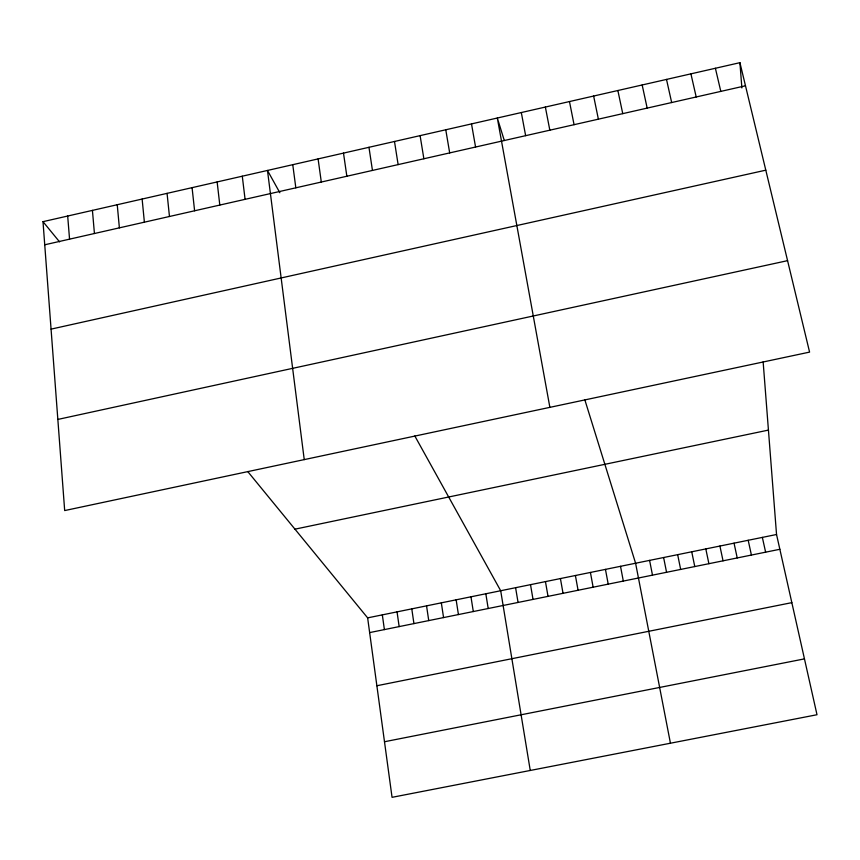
<?xml version="1.0" encoding="UTF-8"?>
<svg xmlns="http://www.w3.org/2000/svg" width="860" height="860" viewBox="0 0 860 860"><rect width="100%" height="100%" fill="white"/><g stroke="black" fill="none" stroke-linecap="round" stroke-linejoin="round"><path stroke-width="1.29" d="M43 221.665L739.922 62.672L809.582 352.106L64.683 510.571L43 221.665L59.555 241.864M44.731 244.788L745.48 85.796M51.062 329.133L765.798 170.173M57.835 419.433L787.577 260.655M294.958 529.169L768.432 430.097M247.734 471.527L367.639 617.867L776.537 534.501L763.142 361.888M369.639 632.595L779.859 549.282M376.873 685.742L791.834 602.645M384.495 741.739L804.455 658.878M279.855 192.748L267.481 170.452L304.236 459.616M414.821 435.988L500.692 590.745L530.255 770.474M504.304 140.513L497.316 118.013L549.873 407.361M584.832 399.814L635.594 563.236L670.445 743.223M715.391 68.263L720.809 91.386M690.913 73.842L696.202 96.976M776.537 534.501L817 714.735L392.052 797.327L367.639 617.867M666.511 79.421L671.66 102.544M762.347 537.392L765.626 552.174M748.189 540.284L751.414 555.055M642.162 84.968L647.171 108.102M734.042 543.165L737.224 557.936M719.917 546.046L723.045 560.817M617.867 90.515L622.747 113.638M705.813 548.927L708.898 563.687M691.73 551.797L694.772 566.557M593.636 96.04L598.377 119.174M677.659 554.657L680.658 569.428M663.619 557.527L666.564 572.287M569.471 101.555L574.071 124.689M649.59 560.387L652.493 575.146M545.358 107.048L549.83 130.182M620.511 566.31L623.317 581.07M521.31 112.542L525.643 135.676M605.451 569.384L608.213 584.144M590.422 572.448L593.131 587.208M575.404 575.512L578.071 590.261M560.419 578.565L563.031 593.314M471.506 123.904L475.569 147.038M545.455 581.618L548.024 596.367M530.512 584.66L533.028 599.409M445.77 129.774L449.683 152.908M515.591 587.702L518.064 602.451M420.099 135.633L423.873 158.767M485.825 593.776L488.2 608.514M470.968 596.797L473.301 611.535M394.493 141.47L398.126 164.604M456.144 599.828L458.423 614.556M441.331 602.838L443.566 617.577M368.962 147.297L372.455 170.43M426.549 605.859L428.742 620.587M411.789 608.869L413.929 623.597M343.495 153.112L346.849 176.246M397.051 611.868L399.147 626.596M382.334 614.868L384.388 629.595M318.092 158.906L321.307 182.041M292.755 164.679L295.829 187.813M242.283 176.192L245.078 199.337M217.139 181.933L219.805 205.067M192.07 187.652L194.607 210.786M167.066 193.36L169.463 216.494M142.126 199.047L144.383 222.181M117.239 204.723L119.379 227.857M92.428 210.377L94.428 233.511M67.682 216.032L69.552 239.166M739.922 62.672L741.879 87.946"/></g></svg>
